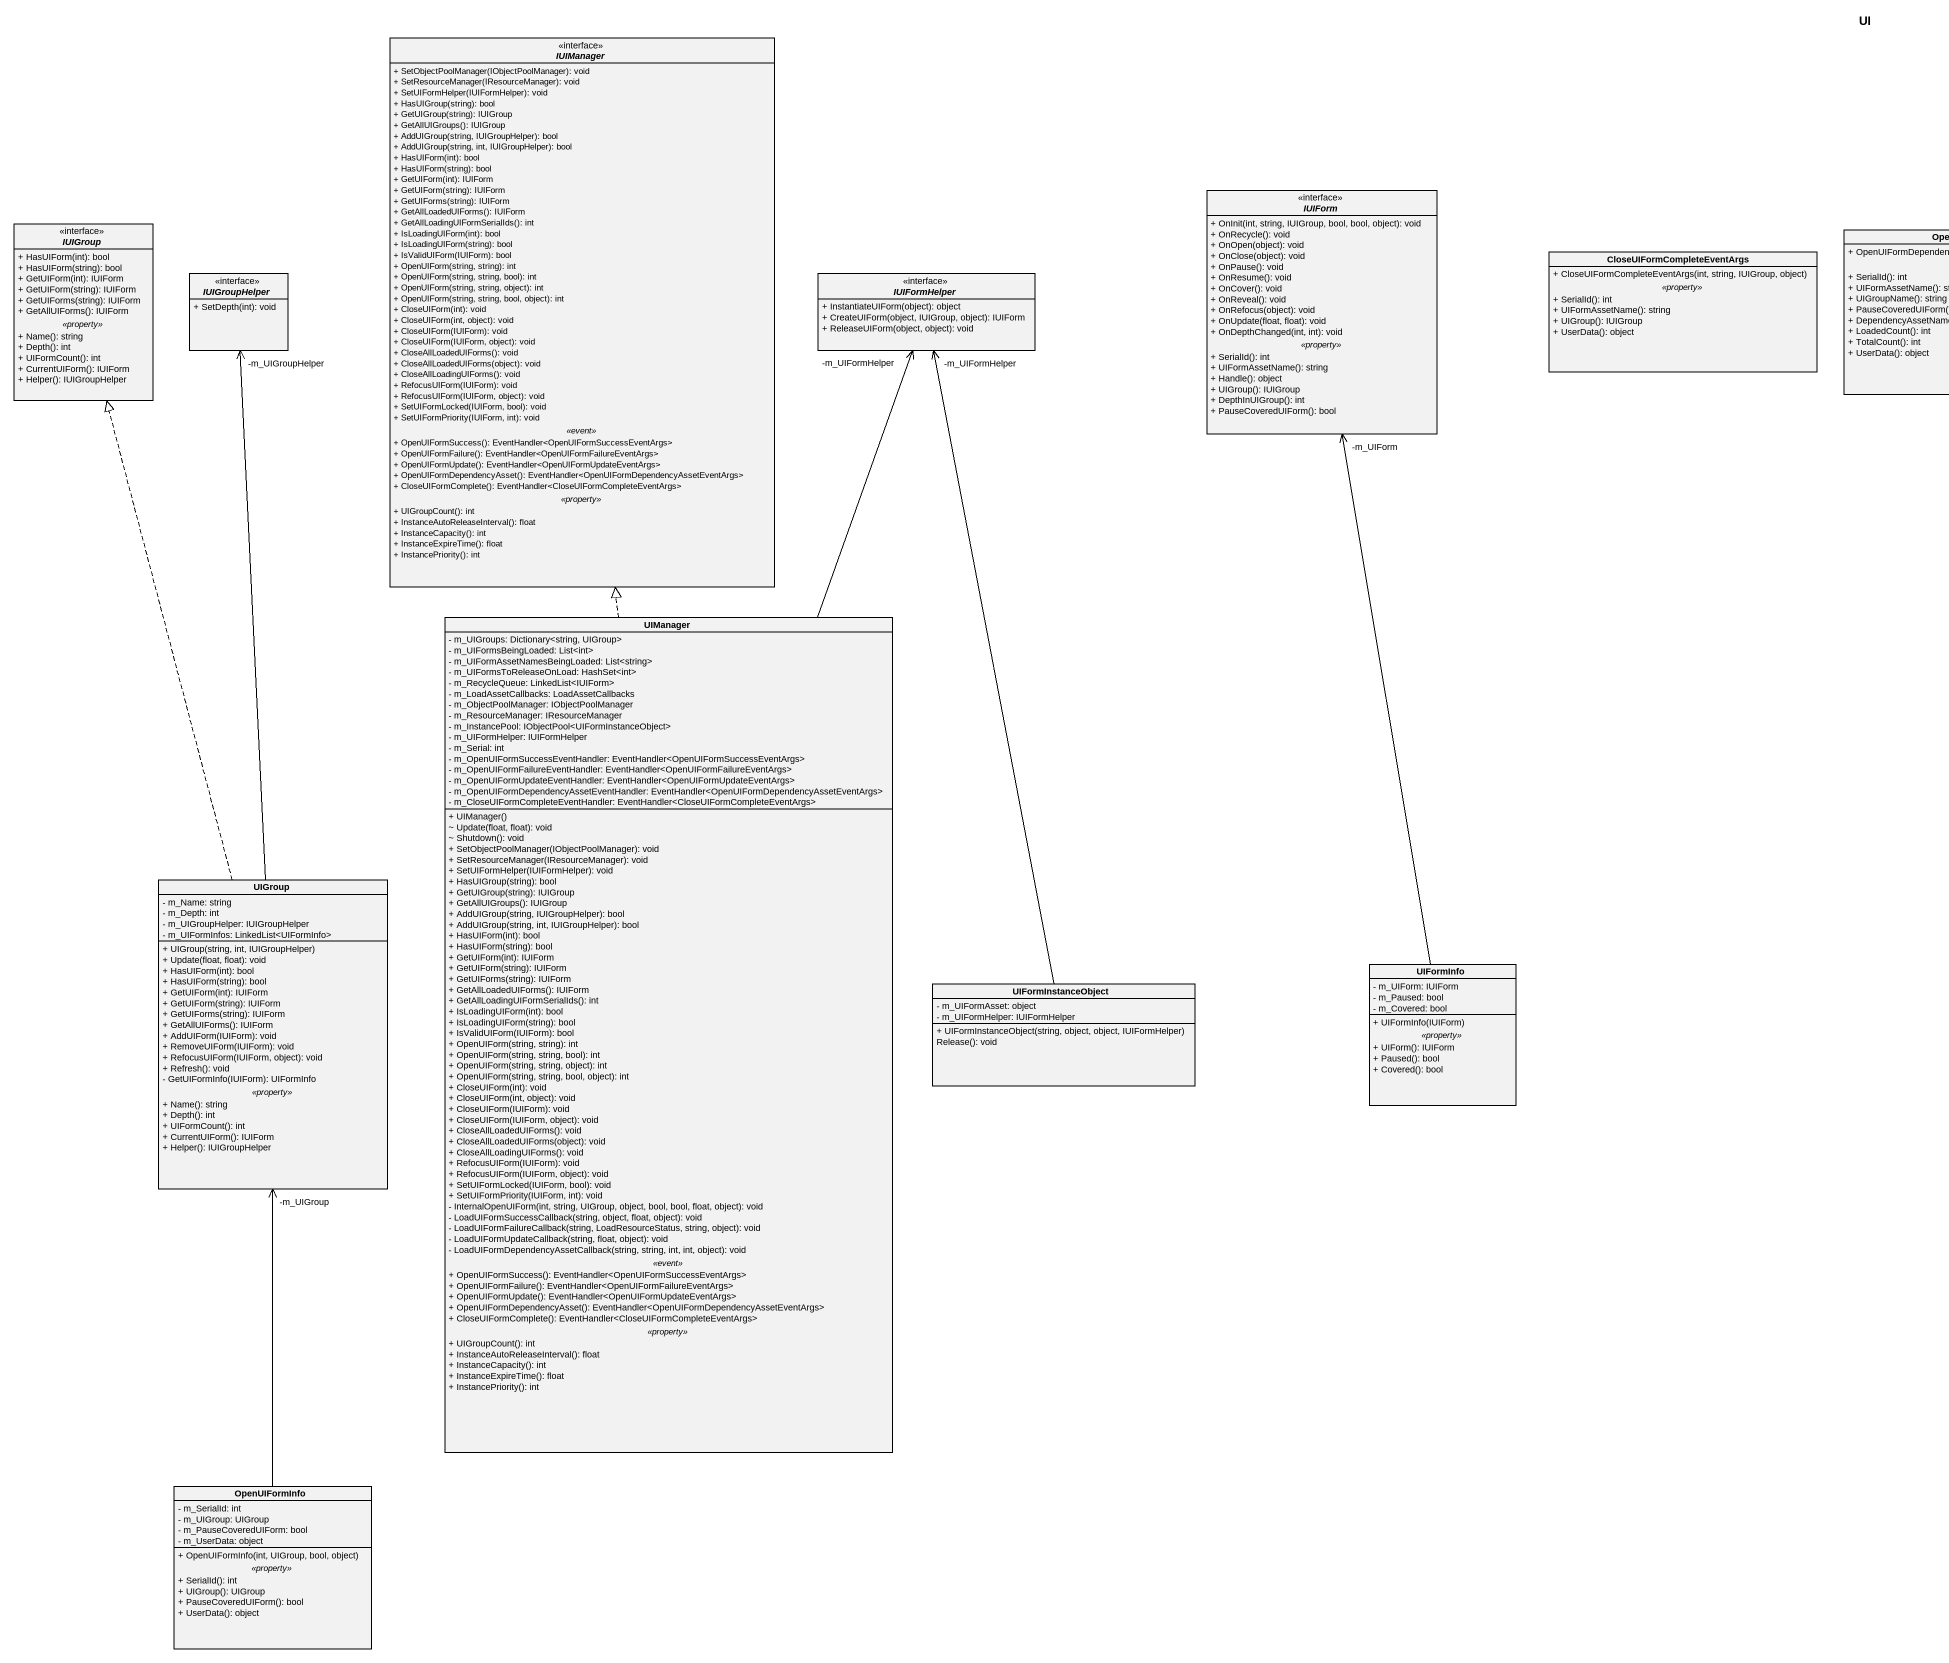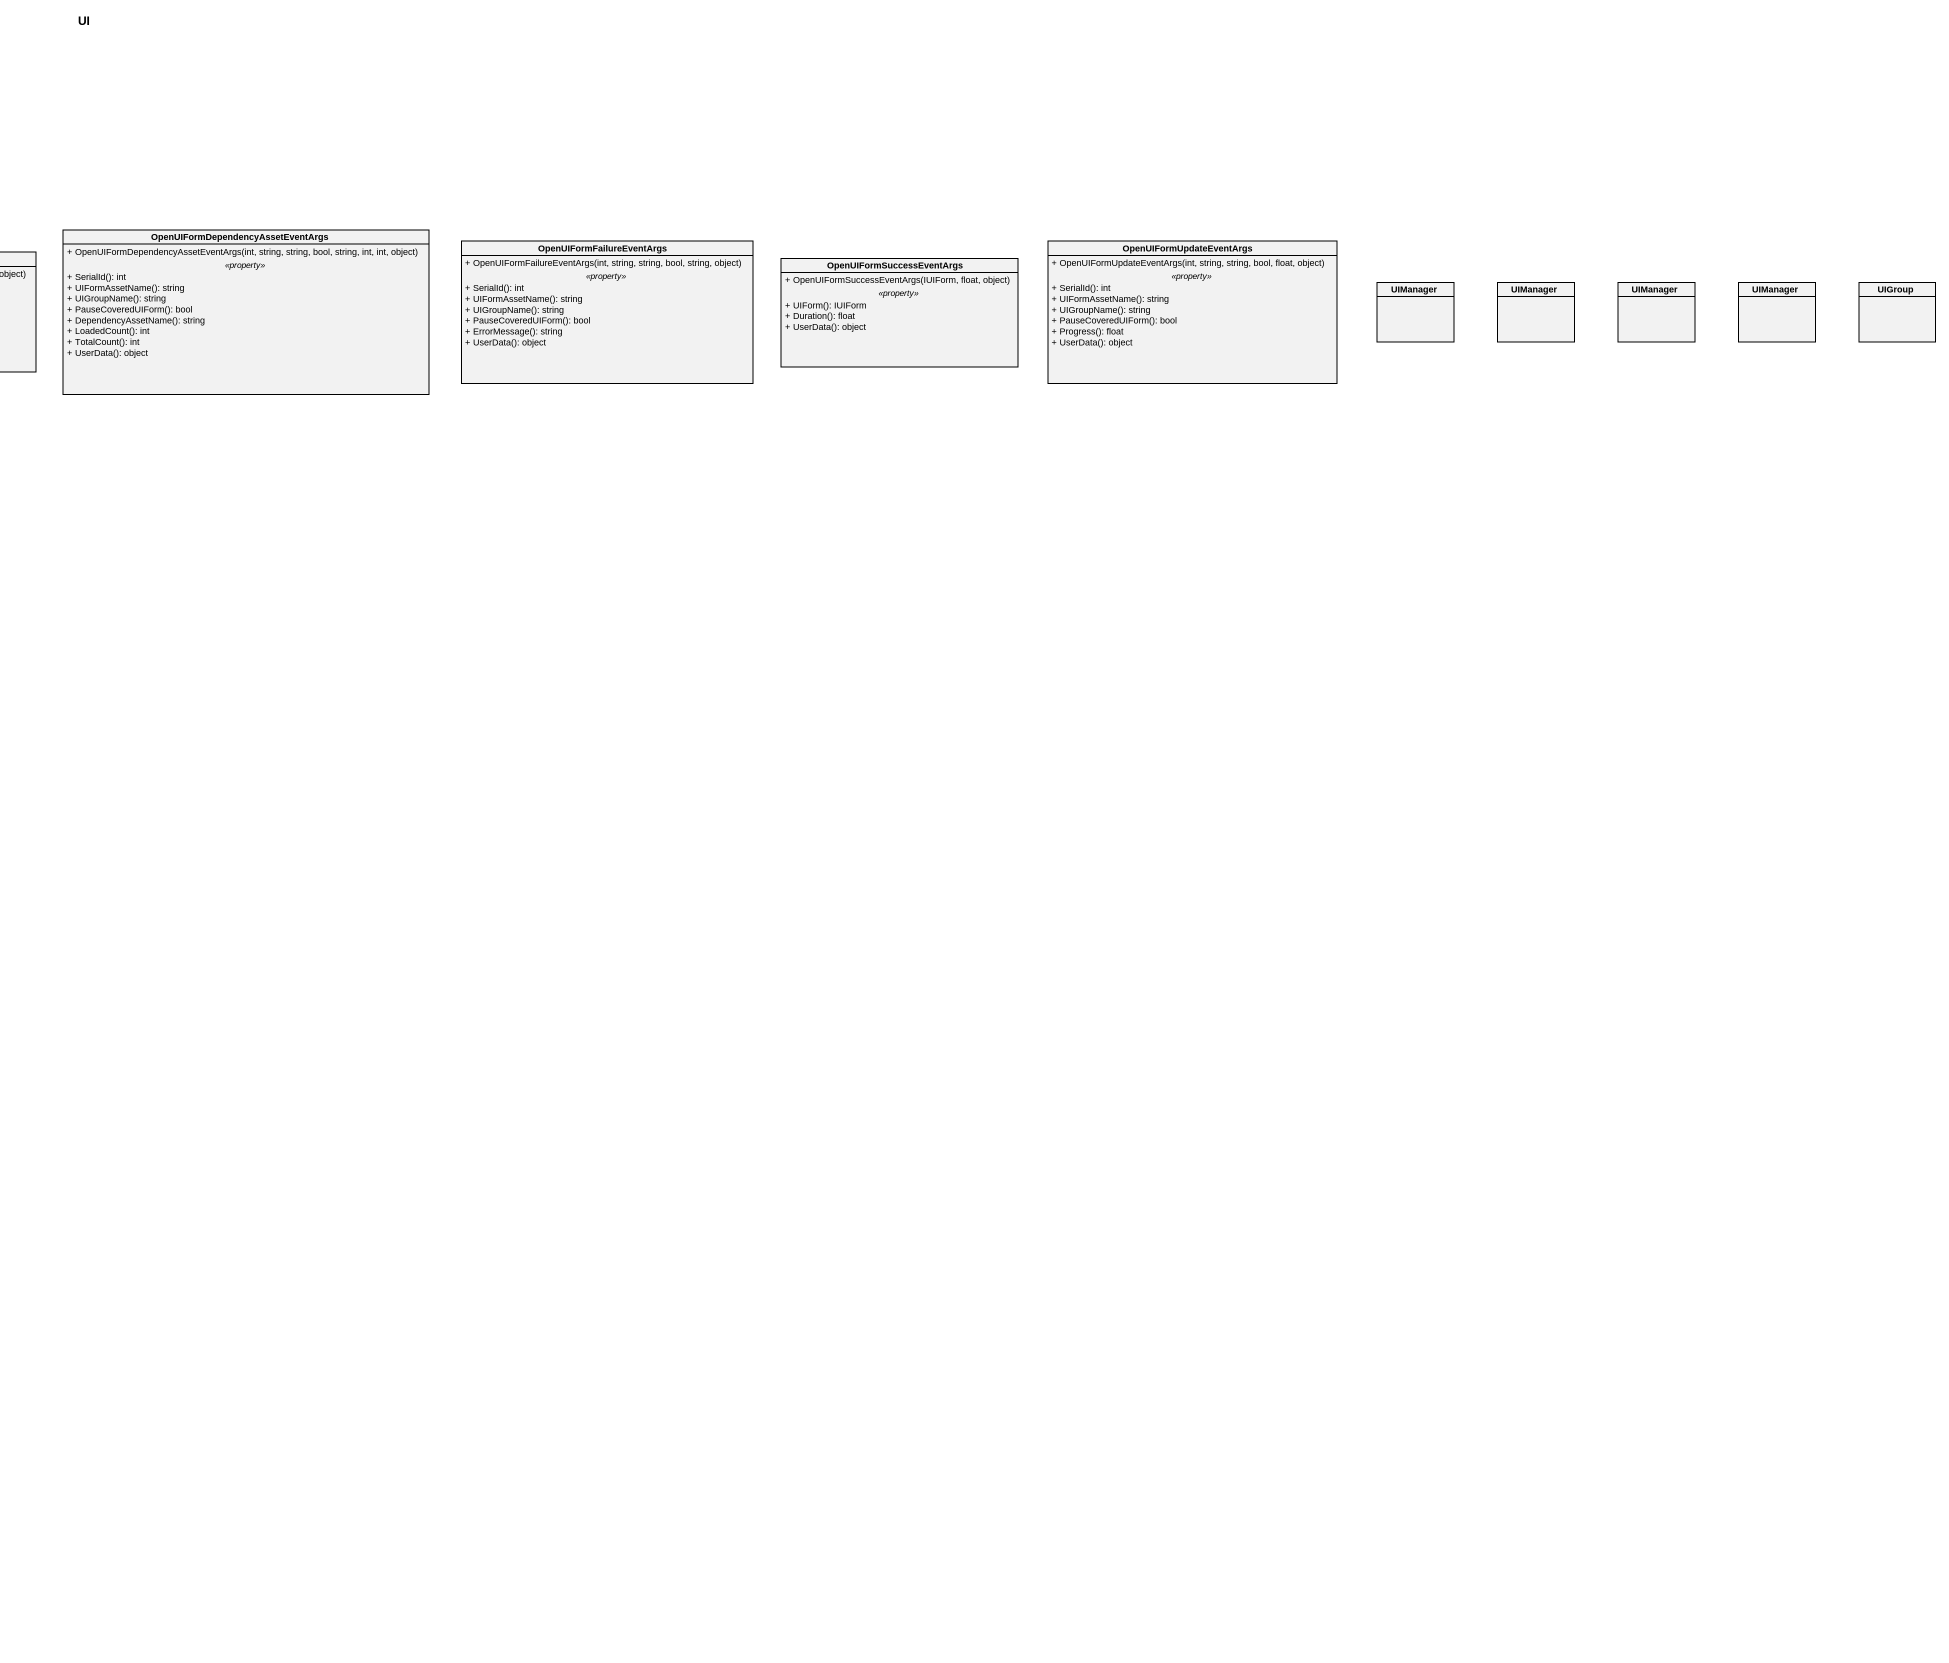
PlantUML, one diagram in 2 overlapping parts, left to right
@startuml
title UI
hide circle
hide empty members
skinparam classAttributeIconSize 0
interface IUIManager {
  + SetObjectPoolManager(IObjectPoolManager): void
  + SetResourceManager(IResourceManager): void
  + SetUIFormHelper(IUIFormHelper): void
  + HasUIGroup(string): bool
  + GetUIGroup(string): IUIGroup
  + GetAllUIGroups(): IUIGroup
  + AddUIGroup(string, IUIGroupHelper): bool
  + AddUIGroup(string, int, IUIGroupHelper): bool
  + HasUIForm(int): bool
  + HasUIForm(string): bool
  + GetUIForm(int): IUIForm
  + GetUIForm(string): IUIForm
  + GetUIForms(string): IUIForm
  + GetAllLoadedUIForms(): IUIForm
  + GetAllLoadingUIFormSerialIds(): int
  + IsLoadingUIForm(int): bool
  + IsLoadingUIForm(string): bool
  + IsValidUIForm(IUIForm): bool
  + OpenUIForm(string, string): int
  + OpenUIForm(string, string, bool): int
  + OpenUIForm(string, string, object): int
  + OpenUIForm(string, string, bool, object): int
  + CloseUIForm(int): void
  + CloseUIForm(int, object): void
  + CloseUIForm(IUIForm): void
  + CloseUIForm(IUIForm, object): void
  + CloseAllLoadedUIForms(): void
  + CloseAllLoadedUIForms(object): void
  + CloseAllLoadingUIForms(): void
  + RefocusUIForm(IUIForm): void
  + RefocusUIForm(IUIForm, object): void
  + SetUIFormLocked(IUIForm, bool): void
  + SetUIFormPriority(IUIForm, int): void
  .. <<event>> ..
  + OpenUIFormSuccess(): EventHandler<OpenUIFormSuccessEventArgs>
  + OpenUIFormFailure(): EventHandler<OpenUIFormFailureEventArgs>
  + OpenUIFormUpdate(): EventHandler<OpenUIFormUpdateEventArgs>
  + OpenUIFormDependencyAsset(): EventHandler<OpenUIFormDependencyAssetEventArgs>
  + CloseUIFormComplete(): EventHandler<CloseUIFormCompleteEventArgs>
  .. <<property>> ..
  + UIGroupCount(): int
  + InstanceAutoReleaseInterval(): float
  + InstanceCapacity(): int
  + InstanceExpireTime(): float
  + InstancePriority(): int
}
interface IUIForm {
  + OnInit(int, string, IUIGroup, bool, bool, object): void
  + OnRecycle(): void
  + OnOpen(object): void
  + OnClose(object): void
  + OnPause(): void
  + OnResume(): void
  + OnCover(): void
  + OnReveal(): void
  + OnRefocus(object): void
  + OnUpdate(float, float): void
  + OnDepthChanged(int, int): void
  .. <<property>> ..
  + SerialId(): int
  + UIFormAssetName(): string
  + Handle(): object
  + UIGroup(): IUIGroup
  + DepthInUIGroup(): int
  + PauseCoveredUIForm(): bool
}
interface IUIGroup {
  + HasUIForm(int): bool
  + HasUIForm(string): bool
  + GetUIForm(int): IUIForm
  + GetUIForm(string): IUIForm
  + GetUIForms(string): IUIForm
  + GetAllUIForms(): IUIForm
  .. <<property>> ..
  + Name(): string
  + Depth(): int
  + UIFormCount(): int
  + CurrentUIForm(): IUIForm
  + Helper(): IUIGroupHelper
}
class "OpenUIFormDependencyAssetEventArgs" as OpenUIFormDependencyAssetEve {
  + OpenUIFormDependencyAssetEventArgs(int, string, string, bool, string, int, int, object)
  .. <<property>> ..
  + SerialId(): int
  + UIFormAssetName(): string
  + UIGroupName(): string
  + PauseCoveredUIForm(): bool
  + DependencyAssetName(): string
  + LoadedCount(): int
  + TotalCount(): int
  + UserData(): object
}
class CloseUIFormCompleteEventArgs {
  + CloseUIFormCompleteEventArgs(int, string, IUIGroup, object)
  .. <<property>> ..
  + SerialId(): int
  + UIFormAssetName(): string
  + UIGroup(): IUIGroup
  + UserData(): object
}
class OpenUIFormFailureEventArgs {
  + OpenUIFormFailureEventArgs(int, string, string, bool, string, object)
  .. <<property>> ..
  + SerialId(): int
  + UIFormAssetName(): string
  + UIGroupName(): string
  + PauseCoveredUIForm(): bool
  + ErrorMessage(): string
  + UserData(): object
}
class OpenUIFormSuccessEventArgs {
  + OpenUIFormSuccessEventArgs(IUIForm, float, object)
  .. <<property>> ..
  + UIForm(): IUIForm
  + Duration(): float
  + UserData(): object
}
class OpenUIFormUpdateEventArgs {
  + OpenUIFormUpdateEventArgs(int, string, string, bool, float, object)
  .. <<property>> ..
  + SerialId(): int
  + UIFormAssetName(): string
  + UIGroupName(): string
  + PauseCoveredUIForm(): bool
  + Progress(): float
  + UserData(): object
}
interface IUIGroupHelper {
  + SetDepth(int): void
}
interface IUIFormHelper {
  + InstantiateUIForm(object): object
  + CreateUIForm(object, IUIGroup, object): IUIForm
  + ReleaseUIForm(object, object): void
}
class UIManager
class "UIManager" as UIManager_2
class "UIManager" as UIManager_3
class "UIManager" as UIManager_4
class UIGroup
class "UIManager" as UIManager_5 {
  - m_UIGroups: Dictionary<string, UIGroup>
  - m_UIFormsBeingLoaded: List<int>
  - m_UIFormAssetNamesBeingLoaded: List<string>
  - m_UIFormsToReleaseOnLoad: HashSet<int>
  - m_RecycleQueue: LinkedList<IUIForm>
  - m_LoadAssetCallbacks: LoadAssetCallbacks
  - m_ObjectPoolManager: IObjectPoolManager
  - m_ResourceManager: IResourceManager
  - m_InstancePool: IObjectPool<UIFormInstanceObject>
  - m_UIFormHelper: IUIFormHelper
  - m_Serial: int
  - m_OpenUIFormSuccessEventHandler: EventHandler<OpenUIFormSuccessEventArgs>
  - m_OpenUIFormFailureEventHandler: EventHandler<OpenUIFormFailureEventArgs>
  - m_OpenUIFormUpdateEventHandler: EventHandler<OpenUIFormUpdateEventArgs>
  - m_OpenUIFormDependencyAssetEventHandler: EventHandler<OpenUIFormDependencyAssetEventArgs>
  - m_CloseUIFormCompleteEventHandler: EventHandler<CloseUIFormCompleteEventArgs>
  --
  + UIManager()
  ~ Update(float, float): void
  ~ Shutdown(): void
  + SetObjectPoolManager(IObjectPoolManager): void
  + SetResourceManager(IResourceManager): void
  + SetUIFormHelper(IUIFormHelper): void
  + HasUIGroup(string): bool
  + GetUIGroup(string): IUIGroup
  + GetAllUIGroups(): IUIGroup
  + AddUIGroup(string, IUIGroupHelper): bool
  + AddUIGroup(string, int, IUIGroupHelper): bool
  + HasUIForm(int): bool
  + HasUIForm(string): bool
  + GetUIForm(int): IUIForm
  + GetUIForm(string): IUIForm
  + GetUIForms(string): IUIForm
  + GetAllLoadedUIForms(): IUIForm
  + GetAllLoadingUIFormSerialIds(): int
  + IsLoadingUIForm(int): bool
  + IsLoadingUIForm(string): bool
  + IsValidUIForm(IUIForm): bool
  + OpenUIForm(string, string): int
  + OpenUIForm(string, string, bool): int
  + OpenUIForm(string, string, object): int
  + OpenUIForm(string, string, bool, object): int
  + CloseUIForm(int): void
  + CloseUIForm(int, object): void
  + CloseUIForm(IUIForm): void
  + CloseUIForm(IUIForm, object): void
  + CloseAllLoadedUIForms(): void
  + CloseAllLoadedUIForms(object): void
  + CloseAllLoadingUIForms(): void
  + RefocusUIForm(IUIForm): void
  + RefocusUIForm(IUIForm, object): void
  + SetUIFormLocked(IUIForm, bool): void
  + SetUIFormPriority(IUIForm, int): void
  - InternalOpenUIForm(int, string, UIGroup, object, bool, bool, float, object): void
  - LoadUIFormSuccessCallback(string, object, float, object): void
  - LoadUIFormFailureCallback(string, LoadResourceStatus, string, object): void
  - LoadUIFormUpdateCallback(string, float, object): void
  - LoadUIFormDependencyAssetCallback(string, string, int, int, object): void
  .. <<event>> ..
  + OpenUIFormSuccess(): EventHandler<OpenUIFormSuccessEventArgs>
  + OpenUIFormFailure(): EventHandler<OpenUIFormFailureEventArgs>
  + OpenUIFormUpdate(): EventHandler<OpenUIFormUpdateEventArgs>
  + OpenUIFormDependencyAsset(): EventHandler<OpenUIFormDependencyAssetEventArgs>
  + CloseUIFormComplete(): EventHandler<CloseUIFormCompleteEventArgs>
  .. <<property>> ..
  + UIGroupCount(): int
  + InstanceAutoReleaseInterval(): float
  + InstanceCapacity(): int
  + InstanceExpireTime(): float
  + InstancePriority(): int
}
class "UIGroup" as UIGroup_2 {
  - m_Name: string
  - m_Depth: int
  - m_UIGroupHelper: IUIGroupHelper
  - m_UIFormInfos: LinkedList<UIFormInfo>
  --
  + UIGroup(string, int, IUIGroupHelper)
  + Update(float, float): void
  + HasUIForm(int): bool
  + HasUIForm(string): bool
  + GetUIForm(int): IUIForm
  + GetUIForm(string): IUIForm
  + GetUIForms(string): IUIForm
  + GetAllUIForms(): IUIForm
  + AddUIForm(IUIForm): void
  + RemoveUIForm(IUIForm): void
  + RefocusUIForm(IUIForm, object): void
  + Refresh(): void
  - GetUIFormInfo(IUIForm): UIFormInfo
  .. <<property>> ..
  + Name(): string
  + Depth(): int
  + UIFormCount(): int
  + CurrentUIForm(): IUIForm
  + Helper(): IUIGroupHelper
}
class UIFormInfo {
  - m_UIForm: IUIForm
  - m_Paused: bool
  - m_Covered: bool
  --
  + UIFormInfo(IUIForm)
  .. <<property>> ..
  + UIForm(): IUIForm
  + Paused(): bool
  + Covered(): bool
}
class UIFormInstanceObject {
  - m_UIFormAsset: object
  - m_UIFormHelper: IUIFormHelper
  + UIFormInstanceObject(string, object, object, IUIFormHelper)
  Release(): void
}
class OpenUIFormInfo {
  - m_SerialId: int
  - m_UIGroup: UIGroup
  - m_PauseCoveredUIForm: bool
  - m_UserData: object
  --
  + OpenUIFormInfo(int, UIGroup, bool, object)
  .. <<property>> ..
  + SerialId(): int
  + UIGroup(): UIGroup
  + PauseCoveredUIForm(): bool
  + UserData(): object
}
UIManager_5 .up.|> IUIManager
UIManager_5 -up-> "-m_UIFormHelper" IUIFormHelper
UIGroup_2 .up.|> IUIGroup
UIGroup_2 -up-> "-m_UIGroupHelper" IUIGroupHelper
UIFormInfo -up-> "-m_UIForm" IUIForm
UIFormInstanceObject -up-> "-m_UIFormHelper" IUIFormHelper
OpenUIFormInfo -up-> "-m_UIGroup" UIGroup_2
@enduml
